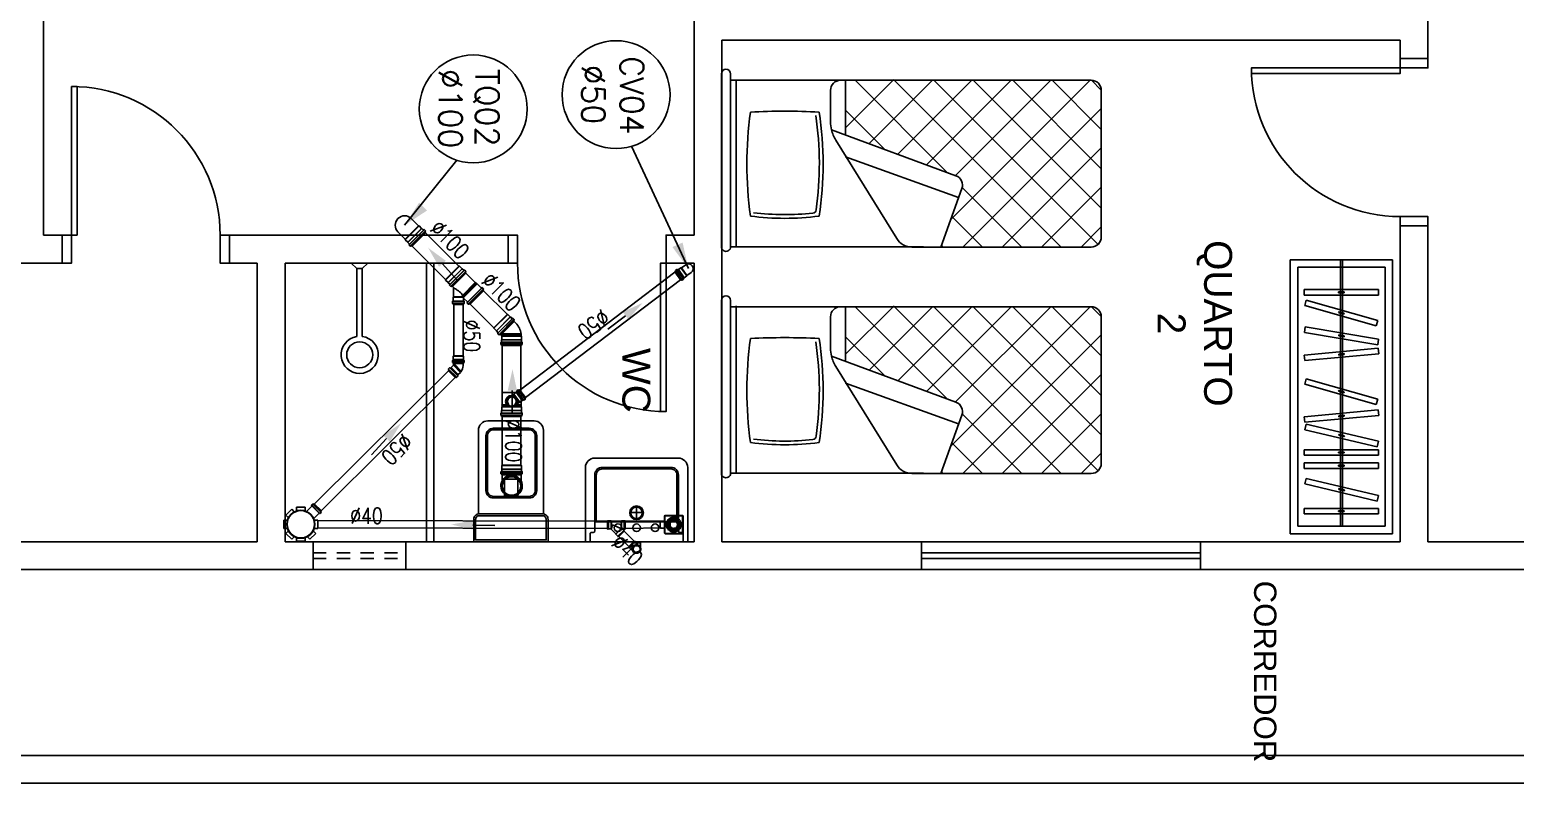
# Model space of a CAD drawing. Header units: millimetres. Extents: x 5512 to 5596, y 903 to 1082.
# Drawn here: x 5531.81 to 5545.88, y 1027.2 to 1034.34 of the extents above; entities that cross this region are included whole.
import ezdxf
from ezdxf.enums import TextEntityAlignment as Align

# ---------------------------------------------------------------- set-up
doc = ezdxf.new("R2010")
doc.units = ezdxf.units.MM
doc.linetypes.add('HIDDEN2', pattern=[0.1875, 0.125, -0.0625])
for name, color, linetype in [('0-COTAS', 8, 'Continuous'), ('A-PEN-C', 4, 'Continuous'), ('BANHO_COZINHA', 7, 'Continuous'), ('MOVEIS', 7, 'Continuous'), ('Texto-Tubos', 7, 'Continuous'), ('TigreCad', 3, 'Continuous'), ('Tinterno', 9, 'Continuous'), ('TUBOS_ESGOTO', 5, 'Continuous'), ('TUBULAÇÃO_ESGOTO', 5, 'Continuous')]:
    doc.layers.add(name, color=color, linetype=linetype)
doc.styles.add('CARIMBO_DADOS', font='arial.ttf', dxfattribs={"height": 0.1})
doc.styles.add('REG60', font='romans.shx', dxfattribs={"width": 0.8, "height": 0.15})
doc.styles.add('ROMANS', font='romans__.ttf', dxfattribs={"height": 0.1})

# ---------------------------------------------------------------- blocks, each defined once
blk = doc.blocks.new('CAMA_SLT')
at = {"layer": 'MOVEIS'}
for p, q in [((0.2584, 2.0448), (-0.4306, 1.3558)), ((0.0463, 2.0448), (-0.4306, 1.5679)), ((-0.378, 2.0448), (-0.4306, 1.9922)), ((-0.1659, 2.0448), (-0.4306, 1.7801)), ((0.4527, 2.0271), (-0.4306, 1.1437)), ((0.465, 1.301), (-0.2789, 2.0448)), ((0.465, 1.5131), (-0.0667, 2.0448)), ((0.465, 1.7252), (0.1454, 2.0448)), ((0.465, 1.9374), (0.3575, 2.0448)), ((0.3193, 1.2346), (-0.4306, 1.9845)), ((0.465, 1.8272), (-0.435, 0.9272)), ((0.0819, 1.2598), (-0.4306, 1.7724)), ((0.465, 1.615), (0.1466, 1.2967)), ((0.0247, 1.1049), (-0.4306, 1.5602)), ((0.465, 1.4029), (0.3027, 1.2406)), ((-0.0326, 0.95), (-0.4306, 1.3481)), ((0.0656, 1.2157), (-0.4306, 0.7194)), ((-0.0898, 0.7951), (-0.4306, 1.136)), ((0.465, 1.1908), (0.4584, 1.1842)), ((0.465, 0.6), (0.465, 1.0888)), ((-0.1753, 0.6684), (-0.4306, 0.9238)), ((-0.0588, 0.8792), (-0.2695, 0.6684)), ((-0.4306, 0.6415), (-0.4306, 0.0516)), ((0.465, 0.6), (0.465, 0.05)), ((-0.435, 0.08), (0.465, 0.08)), ((-0.465, 0.05), (0.465, 0.05)), ((-0.465, 0), (0.465, 0))]:
    blk.add_line(p, q, dxfattribs=at)
for points in [[(-0.1647, 0.5925), (0.083, 1.2627, -0.412246), (0.1525, 1.2949), (0.4667, 1.1812), (0.4667, 1.9909, 0.414214), (0.4127, 2.0448), (-0.3767, 2.0448, 0.414214), (-0.4306, 1.9909), (-0.4306, 0.6415, 0.414214), (-0.3767, 0.5875), (-0.208, 0.5875, 0.057677)], [(0.4667, 1.026), (0.4667, 1.1812), (0.1525, 1.2949, 0.412246), (0.083, 1.2627), (-0.1647, 0.5925, 0.081235), (-0.1082, 0.6159), (0.4208, 0.9436, 0.259638)]]:
    blk.add_lwpolyline(points, format="xyb", close=True, dxfattribs=at)
for points in [[(-0.0191, 0.6684), (0.2002, 1.2757)], [(-0.4306, 0.6684), (-0.1372, 0.6684)]]:
    blk.add_lwpolyline(points, dxfattribs=at)
for centre, radius, start, end in [((3.2532, 0.3412), 3.5176, 176.98842, 183.01158), ((0.0202, -1.2969), 1.8443, 81.27584, 98.72416), ((0.0202, -1.2969), 1.8243, 82.23291, 98.26343), ((0.264, 0.4908), 0.02, 6.4988, 82.23291), ((-1.0492, 0.3412), 1.3417, 352.80483, 6.4988), ((-1.0492, 0.3412), 1.3617, 352.19981, 7.80019), ((0.0202, 2.1852), 2.048, 262.1494, 277.8506), ((-0.465, 0.025), 0.025, 90, 270), ((0.465, 0.025), 0.025, 270, 90)]:
    blk.add_arc(centre, radius, start, end, dxfattribs=at)
blk = doc.blocks.new('ARMARIO')
at = {"layer": 'MOVEIS'}
for p, q in [((-0.27, -0.5231), (-0.27, 0.9509)), ((-0.27, 0.9509), (0.28, 0.9509)), ((-0.23, -0.4831), (-0.23, 0.9109)), ((-0.23, 0.9109), (0.24, 0.9109)), ((0, -0.5231), (0, 0.9109)), ((0.01, -0.5231), (0.01, 0.9109)), ((0.24, 0.9109), (0.24, -0.4831)), ((0.28, 0.9509), (0.28, -0.5231)), ((0.205, 0.8442), (-0.195, 0.8442)), ((-0.195, 0.8142), (-0.195, 0.8442)), ((0.205, 0.8142), (-0.195, 0.8142)), ((-0.01, 0.8317), (-0.01, 0.8267)), ((-0.01, 0.8317), (0.0199, 0.8317)), ((-0.01, 0.8267), (0.0199, 0.8267)), ((0.0199, 0.8267), (0.0199, 0.8317)), ((0.205, 0.8142), (0.205, 0.8442)), ((-0.1937, 0.7454), (-0.1868, 0.7746)), ((0.1956, 0.6535), (-0.1937, 0.7454)), ((0.2025, 0.6827), (-0.1868, 0.7746)), ((-0.0096, 0.7199), (-0.0107, 0.7151)), ((-0.0096, 0.7199), (0.0195, 0.7131)), ((-0.0107, 0.7151), (0.0183, 0.7082)), ((0.0183, 0.7082), (0.0195, 0.7131)), ((0.1956, 0.6535), (0.2025, 0.6827)), ((0.205, 0.5999), (-0.195, 0.5999)), ((-0.195, 0.5699), (-0.195, 0.5999)), ((0.205, 0.5699), (-0.195, 0.5699)), ((-0.01, 0.5874), (-0.01, 0.5824)), ((-0.01, 0.5874), (0.0199, 0.5874)), ((-0.01, 0.5824), (0.0199, 0.5824)), ((0.0199, 0.5824), (0.0199, 0.5874)), ((0.205, 0.5699), (0.205, 0.5999)), ((0.205, 0.5286), (-0.195, 0.5286)), ((-0.195, 0.4986), (-0.195, 0.5286)), ((0.205, 0.4986), (-0.195, 0.4986)), ((-0.1937, 0.4534), (-0.1868, 0.4826)), ((0.2025, 0.3907), (-0.1868, 0.4826)), ((-0.01, 0.5161), (-0.01, 0.5111)), ((-0.01, 0.5161), (0.0199, 0.5161)), ((-0.01, 0.5111), (0.0199, 0.5111)), ((0.0199, 0.5111), (0.0199, 0.5161)), ((0.205, 0.4986), (0.205, 0.5286)), ((0.1956, 0.3615), (-0.1937, 0.4534)), ((-0.0096, 0.4279), (-0.0107, 0.4231)), ((-0.0107, 0.4231), (0.0183, 0.4162)), ((-0.0096, 0.4279), (0.0195, 0.4211)), ((0.0183, 0.4162), (0.0195, 0.4211)), ((0.2025, 0.3508), (-0.1958, 0.3136)), ((0.2053, 0.321), (-0.193, 0.2837)), ((-0.0104, 0.3184), (0.0194, 0.3211)), ((0.0198, 0.3162), (0.0194, 0.3211)), ((0.1956, 0.3615), (0.2025, 0.3907)), ((0.2053, 0.321), (0.2025, 0.3508)), ((-0.193, 0.2837), (-0.1958, 0.3136)), ((-0.1909, 0.2258), (-0.1827, 0.2547)), ((0.2022, 0.1459), (-0.1827, 0.2547)), ((-0.0104, 0.3184), (-0.0099, 0.3134)), ((-0.0099, 0.3134), (0.0198, 0.3162)), ((0.1941, 0.1171), (-0.1909, 0.2258)), ((-0.0081, 0.1924), (-0.0094, 0.1875)), ((-0.0094, 0.1875), (0.0193, 0.1794)), ((-0.0081, 0.1924), (0.0207, 0.1842)), ((0.0193, 0.1794), (0.0207, 0.1842)), ((0.1941, 0.1171), (0.2022, 0.1459)), ((0.2025, 0.0189), (-0.1958, -0.0183)), ((0.2053, -0.0109), (0.2025, 0.0189)), ((-0.193, -0.0482), (-0.1958, -0.0183)), ((-0.1951, -0.0963), (-0.1902, -0.0667)), ((0.2053, -0.0109), (-0.193, -0.0482)), ((0.2043, -0.1328), (-0.1902, -0.0667)), ((-0.0104, -0.0135), (0.0194, -0.0107)), ((-0.0104, -0.0135), (-0.0099, -0.0185)), ((-0.0099, -0.0185), (0.0198, -0.0157)), ((0.0198, -0.0157), (0.0194, -0.0107)), ((0.1994, -0.1624), (-0.1951, -0.0963)), ((-0.0098, -0.1096), (-0.0106, -0.1145)), ((-0.0106, -0.1145), (0.0189, -0.1195)), ((-0.0098, -0.1096), (0.0197, -0.1145)), ((0.0189, -0.1195), (0.0197, -0.1145)), ((0.1994, -0.1624), (0.2043, -0.1328)), ((-0.1909, -0.1977), (-0.1827, -0.1688)), ((0.1941, -0.3064), (-0.1909, -0.1977)), ((0.2022, -0.2776), (-0.1827, -0.1688)), ((-0.0081, -0.2312), (-0.0094, -0.236)), ((-0.0094, -0.236), (0.0193, -0.2441)), ((-0.0081, -0.2312), (0.0207, -0.2393)), ((0.0193, -0.2441), (0.0207, -0.2393)), ((0.1941, -0.3064), (0.2022, -0.2776)), ((0.205, -0.3333), (-0.195, -0.3333)), ((-0.195, -0.3633), (-0.195, -0.3333)), ((0.205, -0.3633), (-0.195, -0.3633)), ((-0.01, -0.3458), (-0.01, -0.3508)), ((-0.01, -0.3458), (0.0199, -0.3458)), ((-0.01, -0.3508), (0.0199, -0.3508)), ((0.0199, -0.3508), (0.0199, -0.3458)), ((0.205, -0.3633), (0.205, -0.3333)), ((-0.27, -0.5231), (0.28, -0.5231)), ((-0.23, -0.4831), (0.24, -0.4831))]:
    blk.add_line(p, q, dxfattribs=at)
blk = doc.blocks.new('LAVATC1')
at = {"layer": 'BANHO_COZINHA'}
for p, q in [((0.225, -0.1076), (-0.225, -0.1076)), ((-0.0311, -0.1566), (0.0312, -0.1566)), ((-0.0004, -0.1857), (-0.0004, -0.125))]:
    blk.add_line(p, q, dxfattribs=at)
blk.add_lwpolyline([(0.275, 0), (-0.275, 0), (-0.275, -0.4, 0.414214), (-0.225, -0.45), (0.225, -0.45, 0.414214), (0.275, -0.4)], format="xyb", close=True, dxfattribs=at)
for points in [[(-0.25, 0), (-0.25, -0.0425, 0.414214), (-0.2425, -0.05), (-0.2325, -0.05, -0.414214), (-0.225, -0.0575), (-0.225, -0.36, 0.414214), (-0.185, -0.4), (0.185, -0.4, 0.414214), (0.225, -0.36), (0.225, -0.0575, -0.414214), (0.2325, -0.05), (0.2425, -0.05, 0.414214), (0.25, -0.0425), (0.25, 0)], [(-0.2167, -0.1076), (-0.2167, -0.36, 0.414214), (-0.185, -0.3917), (0.185, -0.3917, 0.414214), (0.2167, -0.36), (0.2167, -0.1076)]]:
    blk.add_lwpolyline(points, format="xyb", dxfattribs=at)
for centre, radius in [((-0.1, -0.075), 0.0204), ((0, -0.075), 0.0204), ((0.1, -0.075), 0.0204), ((0, -0.1556), 0.0367), ((0, -0.1556), 0.0309)]:
    blk.add_circle(centre, radius, dxfattribs=at)
blk = doc.blocks.new('VASOCX')
at = {"layer": 'BANHO_COZINHA'}
blk.add_lwpolyline([(-0.175, 0.15), (-0.175, 0.6, -0.414214), (-0.125, 0.65), (0.125, 0.65, -0.414214), (0.175, 0.6), (0.175, 0.1496)], format="xyb", dxfattribs=at)
for points in [[(0.1388, 0.2754, -0.414214), (0.0988, 0.2354), (-0.0948, 0.2354, -0.414214), (-0.1348, 0.2754), (-0.1348, 0.5704, -0.414214), (-0.0948, 0.6104), (0.0988, 0.6104, -0.414214), (0.1388, 0.5704)], [(0.1303, 0.2754, -0.414214), (0.0988, 0.2439), (-0.0948, 0.2439, -0.414214), (-0.1263, 0.2754), (-0.1263, 0.5704, -0.414214), (-0.0948, 0.6019), (0.0988, 0.6019, -0.414214), (0.1303, 0.5704)], [(-0.17, 0.15, 0.414214), (-0.2, 0.12), (-0.2, 0), (0.2, 0), (0.2, 0.12, 0.414214), (0.17, 0.15)], [(-0.17, 0.14, 0.414214), (-0.19, 0.12), (-0.19, 0.01), (0.19, 0.01), (0.19, 0.12, 0.414214), (0.17, 0.14)]]:
    blk.add_lwpolyline(points, format="xyb", close=True, dxfattribs=at)
blk.add_lwpolyline([(0.0363, 0.2439), (0.0363, 0.3375), (-0.0344, 0.3375), (-0.0344, 0.2439)], dxfattribs=at)
blk.add_arc((0.0009, 0.3215), 0.0388, 24.39508, 155.60492, dxfattribs=at)
blk = doc.blocks.new('CHUV')
at = {"layer": 'BANHO_COZINHA'}
for p, q in [((0, 0.045), (0, -0.045)), ((0.03, 0.015), (0, 0.045)), ((0.395, 0.015), (0.03, 0.015)), ((0.03, -0.015), (0.03, 0.015)), ((0, -0.045), (0.03, -0.015)), ((0.03, -0.015), (0.3953, -0.015))]:
    blk.add_line(p, q, dxfattribs=at)
blk.add_circle((0.494, 0.0009), 0.07, dxfattribs=at)
blk.add_arc((0.494, 0.0009), 0.1, 189.14559, 171.89103, dxfattribs=at)
blk = doc.blocks.new('j9n40d')
at = {"layer": 'TigreCad'}
for p, q in [((0, 20.6), (9.8, 20.6)), ((9.8, 20.6), (17.8, 20.6)), ((19, 21.8), (17.8, 20.6)), ((34, 21.8), (19, 21.8)), ((19, -21.8), (19, 21.8)), ((35, 22.8), (34, 21.8)), ((35, 22.8), (35, -22.8)), ((39, 22.8), (35, 22.8)), ((39, 22.8), (39, -22.8)), ((0, -20.6), (9.8, -20.6)), ((9.8, -20.6), (17.8, -20.6)), ((19, -21.8), (17.8, -20.6)), ((34, -21.8), (19, -21.8)), ((35, -22.8), (34, -21.8)), ((39, -22.8), (35, -22.8))]:
    blk.add_line(p, q, dxfattribs=at)
for radius, start, end in [(22.8, 64.62318, 295.37682), (20.6, 90, 270)]:
    blk.add_arc((0, 0), radius, start, end, dxfattribs=at)
at = {"layer": 'Tinterno'}
for p, q in [((17.8, 20.6), (17.8, -20.6)), ((34, 21.8), (34, -21.8))]:
    blk.add_line(p, q, dxfattribs=at)
blk.add_arc((0, 0), 21.8, 70.90091, 289.09909, dxfattribs=at)
blk = doc.blocks.new('j9n40s')
at = {"layer": 'TigreCad'}
for p, q in [((9.8, 20.6), (17.8, 20.6)), ((19, 21.8), (17.8, 20.6)), ((17.8, 20.6), (17.8, 14.3)), ((19, 12.6), (19, 21.8)), ((34, 21.8), (19, 21.8)), ((35, 22.8), (34, 21.8)), ((39, 22.8), (35, 22.8)), ((35, 22.8), (35, -22.8)), ((39, 22.8), (39, -22.8)), ((9.8, -20.6), (17.8, -20.6)), ((17.8, -20.6), (17.8, -14.3)), ((19, -21.8), (17.8, -20.6)), ((19, -12.6), (19, -21.8)), ((34, -21.8), (19, -21.8)), ((35, -22.8), (34, -21.8)), ((39, -22.8), (35, -22.8))]:
    blk.add_line(p, q, dxfattribs=at)
for radius in [22.8, 20]:
    blk.add_circle((0, 0), radius, dxfattribs=at)
at = {"layer": 'Tinterno'}
blk.add_line((34, 21.8), (34, -21.8), dxfattribs=at)
blk.add_circle((0, 0), 18.8, dxfattribs=at)
blk = doc.blocks.new('j4n100p')
at = {"layer": 'TigreCad'}
for p, q in [((-48.8, 23.1), (-58.1, 13.7)), ((9.8, 50.8), (9.9, 52.3)), ((9.8, 50.8), (9.8, 0)), ((9.8, -54.2), (9.8, 0)), ((12.9, 52.3), (9.9, 52.3)), ((9.9, 52.3), (9.9, 0)), ((13, 50.8), (12.9, 52.3)), ((12.9, 52.3), (12.9, 0)), ((19.2, 50.8), (13, 50.8)), ((13, 50.8), (13, 0)), ((13, -56), (13, 0)), ((21.4, 53), (19.2, 50.8)), ((41.1, 53), (21.4, 53)), ((21.4, 53), (21.4, -53)), ((41.4, 53.2), (41.1, 53)), ((41.1, 53), (41.1, -53)), ((53.5, 53.2), (41.4, 53.2)), ((41.4, 53.2), (41.4, -53.3)), ((54.7, 56.7), (54.5, 54.2)), ((65.1, 57.7), (55.7, 57.7)), ((55.7, 56.7), (55.7, -56.6)), ((65.1, 56.7), (65.1, -56.6)), ((66.1, 56.9), (66.9, 54)), ((72.3, 53.2), (67.9, 53.2)), ((72.3, 53.2), (72.3, -53.3)), ((19.1, -52.8), (13.7, -58.1)), ((21.4, -53), (21.2, -52.8)), ((41.1, -53), (21.4, -53)), ((41.4, -53.3), (41.1, -53)), ((53.5, -53.3), (41.4, -53.3)), ((54.7, -56.7), (54.5, -54.2)), ((65.1, -57.6), (55.7, -57.6)), ((66.1, -56.9), (66.9, -54)), ((72.3, -53.3), (67.9, -53.3))]:
    blk.add_line(p, q, dxfattribs=at)
for centre, radius, start, end in [((20.1, -45.8), 97.2, 96.09869, 135), ((53.5, 54.2), 1, 270, 355), ((55.7, 56.7), 1, 90, 175), ((65.1, 56.7), 1, 15, 90), ((67.9, 54.2), 1, 195, 270), ((20.1, -53.8), 1.5, 45, 135), ((53.5, -54.2), 1, 5, 90), ((55.7, -56.6), 1, 185, 270), ((65.1, -56.6), 1, 270, 345), ((67.9, -54.2), 1, 90, 165)]:
    blk.add_arc(centre, radius, start, end, dxfattribs=at)
at = {"layer": 'Tinterno'}
for p, q in [((13.7, -58.1), (-58.1, 13.7)), ((9.9, -54.3), (9.9, 0)), ((12.9, -53.3), (12.9, 0)), ((19.2, 50.8), (19.2, -52.7)), ((54.4, 53.2), (54.4, -53.3)), ((67.1, 53.2), (67.1, -53.3))]:
    blk.add_line(p, q, dxfattribs=at)
blk = doc.blocks.new('26277469p')
at = {"layer": 'TigreCad'}
for p, q in [((78, 50.8), (6, 50.8)), ((78, 50.8), (78.1, 52.3)), ((78, -46.9), (78, 50.8)), ((78.1, -46.9), (78.1, 52.3)), ((81.1, 52.3), (78.1, 52.3)), ((81.1, -47.9), (81.1, 52.3)), ((81.2, 50.8), (81.1, 52.3)), ((81.2, -48), (81.2, 50.8)), ((87.4, 50.8), (81.2, 50.8)), ((89.8, 53.2), (87.4, 50.8)), ((89.8, -51.8), (89.8, 53.2)), ((121.7, 53.2), (89.8, 53.2)), ((122.9, 56.7), (122.7, 54.2)), ((133.3, 57.6), (123.9, 57.6)), ((123.9, 56.6), (123.9, -56.7)), ((133.3, 56.6), (133.3, -56.7)), ((134.3, 56.9), (135.1, 54)), ((140.5, 53.2), (136.1, 53.2)), ((140.5, 53.2), (140.5, -53.3)), ((14.9, -50.8), (6, -50.8)), ((49.6, -85.4), (14.9, -50.8)), ((49.6, -88.3), (87.3, -50.5)), ((106.9, -63.4), (63.4, -106.9)), ((113.6, -70.1), (70.1, -113.6)), ((116.2, -77.5), (77.5, -116.2)), ((103.4, -64.8), (93.6, -55)), ((121.7, -53.3), (94.3, -53.3)), ((106.8, -63.1), (104.8, -64.8)), ((114.4, -69.4), (108.2, -63.2)), ((114.5, -70.6), (113, -73.3)), ((116.2, -77.5), (113.1, -74.5)), ((122.9, -56.7), (122.7, -54.2)), ((133.3, -57.7), (123.9, -57.7)), ((134.3, -56.9), (135.1, -54)), ((140.5, -53.3), (136.1, -53.3)), ((49.6, -88.3), (49.6, -85.4)), ((64.8, -103.4), (49.6, -88.3)), ((63.1, -106.8), (64.8, -104.8)), ((69.4, -114.4), (63.2, -108.2)), ((70.6, -114.5), (73.3, -113)), ((77.5, -116.2), (74.5, -113.1))]:
    blk.add_line(p, q, dxfattribs=at)
blk.add_lwpolyline([(15.8, -51.2, -0.013476), (38.9, -47.1, -0.106485), (67.2, -44.2, -0.09207), (93.5, -53.8, -0.112954)], format="xyb", dxfattribs=at)
for centre, start, end in [((121.7, 54.2), 270, 355), ((123.9, 56.6), 90, 175), ((133.3, 56.6), 15, 90), ((136.1, 54.2), 195, 270), ((14.9, -51.8), 34.26819, 90), ((94.3, -54.3), 90, 225), ((104.1, -64.1), 225, 310), ((107.4, -63.9), 45, 130), ((113.8, -73.8), 150, 225), ((113.6, -70.1), 330, 45), ((121.7, -54.3), 5, 90), ((123.9, -56.7), 185, 270), ((133.3, -56.7), 270, 345), ((136.1, -54.3), 90, 165), ((63.9, -107.4), 140, 225), ((64.1, -104.1), 320, 45), ((70.1, -113.6), 225, 300), ((73.8, -113.8), 45, 120)]:
    blk.add_arc(centre, 1, start, end, dxfattribs=at)
at = {"layer": 'Tinterno'}
for p, q in [((6, 50.8), (6, -50.8)), ((87.4, -50.6), (87.4, 50.8)), ((122.6, 53.2), (122.6, -53.3)), ((135.3, 53.2), (135.3, -53.3)), ((85.3, -49.6), (49.6, -85.4)), ((104.1, -65.4), (65.4, -104.1)), ((112.6, -73.9), (73.9, -112.6))]:
    blk.add_line(p, q, dxfattribs=at)
blk = doc.blocks.new('j4n50p')
at = {"layer": 'TigreCad'}
for p, q in [((-23.7, 12.2), (-32.5, 3.4)), ((3.3, 25.3), (3.4, 26.8)), ((6.3, 26.8), (3.4, 26.8)), ((3.4, 26.8), (3.4, -29.6)), ((6.5, 25.3), (6.3, 26.8)), ((6.3, 26.8), (6.3, -26.7)), ((9.1, 25.3), (6.5, 25.3)), ((10.9, 27.1), (9.1, 25.3)), ((27.7, 27.1), (10.9, 27.1)), ((10.9, 27.1), (10.9, -27.2)), ((27.9, 27.3), (27.7, 27.1)), ((32.5, 27.3), (27.9, 27.3)), ((33.8, 30.9), (33.5, 28.3)), ((34, 30.8), (34, -30.8)), ((43.5, 31.8), (34.8, 31.8)), ((43.5, 30.8), (43.5, -30.8)), ((44.5, 31.1), (45.3, 28.1)), ((50.6, 27.3), (46.2, 27.3)), ((50.6, 27.3), (50.6, -27.4)), ((3.4, -29.6), (3.3, -32.4)), ((6.3, -26.7), (3.4, -29.6)), ((9.1, -26.8), (3.4, -32.5)), ((6.3, -26.7), (6.5, -29.4)), ((10.9, -27.2), (10.5, -26.8)), ((27.7, -27.2), (10.9, -27.2)), ((27.9, -27.4), (27.7, -27.2)), ((32.5, -27.4), (27.9, -27.4)), ((33.8, -30.9), (33.5, -28.3)), ((43.5, -31.8), (34.8, -31.8)), ((44.5, -31.1), (45.3, -28.1)), ((50.6, -27.4), (46.2, -27.4))]:
    blk.add_line(p, q, dxfattribs=at)
for centre, radius, start, end in [((9.5, -21.6), 47.3, 97.60229, 134.55576), ((32.5, 28.3), 1, 270, 355), ((34.8, 30.8), 1, 90, 175), ((43.5, 30.8), 1, 15, 90), ((46.2, 28.3), 1, 195, 270), ((9.8, -27.5), 1, 45, 135), ((32.5, -28.4), 1, 5, 90), ((34.8, -30.8), 1, 185, 270), ((43.5, -30.8), 1, 270, 345), ((46.2, -28.4), 1, 90, 165)]:
    blk.add_arc(centre, radius, start, end, dxfattribs=at)
at = {"layer": 'Tinterno'}
for p, q in [((3.4, -32.5), (-32.5, 3.4)), ((3.3, 25.3), (3.3, -32.4)), ((6.5, 25.3), (6.5, -29.4)), ((9.1, 25.3), (9.1, -26.8)), ((27.7, 27.1), (27.7, -27.2)), ((27.9, 27.3), (27.9, -27.4)), ((33.5, 27.3), (33.5, -27.4)), ((45.5, 27.3), (45.5, -27.4))]:
    blk.add_line(p, q, dxfattribs=at)
blk = doc.blocks.new('11031030p')
at = {"layer": 'TigreCad'}
for p, q in [((0, -53.3), (0, 53.2)), ((0, 53.2), (4.4, 53.2)), ((6.2, 56.9), (5.4, 54)), ((7.2, 57.6), (16.6, 57.6)), ((7.2, -56.7), (7.2, 56.6)), ((16.6, -56.7), (16.6, 56.6)), ((17.6, 56.7), (17.8, 54.2)), ((18.8, 53.2), (30.9, 53.2)), ((30.9, 53.2), (31.2, 53)), ((50.9, 53), (31.2, 53)), ((50.9, 53), (53.1, 50.8)), ((53.1, -50.8), (53.1, 50.8)), ((0, -53.3), (4.4, -53.3)), ((6.2, -56.9), (5.4, -54)), ((7.2, -57.7), (16.6, -57.7)), ((17.6, -56.7), (17.8, -54.2)), ((18.8, -53.3), (30.9, -53.3)), ((30.9, -53.3), (31.2, -53)), ((31.2, -53), (50.9, -53)), ((50.9, -53), (53.1, -50.8))]:
    blk.add_line(p, q, dxfattribs=at)
for centre, start, end in [((4.4, 54.2), 270, 345), ((7.2, 56.6), 90, 165), ((16.6, 56.6), 5, 90), ((18.8, 54.2), 185, 270), ((4.4, -54.2), 15, 90), ((7.2, -56.7), 195, 270), ((16.6, -56.7), 270, 355), ((18.8, -54.2), 90, 175)]:
    blk.add_arc(centre, 1, start, end, dxfattribs=at)
at = {"layer": 'Tinterno'}
for p, q in [((5.2, -53.3), (5.2, 53.2)), ((17.9, -53.3), (17.9, 53.2)), ((30.9, 53.2), (30.9, -53.3)), ((31.2, 53), (31.2, -53)), ((50.9, 53), (50.9, -53))]:
    blk.add_line(p, q, dxfattribs=at)
blk = doc.blocks.new('11030602p')
at = {"layer": 'TigreCad'}
for p, q in [((0, 27.3), (4.4, 27.3)), ((0, -27.3), (0, 27.3)), ((6.1, 31.1), (5.3, 28.1)), ((7.1, 31.8), (15.8, 31.8)), ((7.1, -30.8), (7.1, 30.8)), ((15.8, -30.8), (15.8, 30.8)), ((16.8, 30.9), (17.1, 28.3)), ((18.1, 27.3), (22.7, 27.3)), ((22.7, 27.3), (23, 27.1)), ((39.7, 27.1), (23, 27.1)), ((39.7, 27.1), (41.5, 25.3)), ((41.5, -25.4), (41.5, 25.3)), ((0, -27.3), (4.4, -27.3)), ((6.1, -31.1), (5.3, -28.1)), ((7.1, -31.8), (15.8, -31.8)), ((16.8, -30.9), (17.1, -28.3)), ((18.1, -27.3), (22.7, -27.3)), ((22.7, -27.3), (23, -27.1)), ((39.7, -27.1), (23, -27.1)), ((39.7, -27.1), (41.5, -25.4))]:
    blk.add_line(p, q, dxfattribs=at)
for centre, start, end in [((4.4, 28.4), 270, 345), ((7.1, 30.8), 90, 165), ((15.8, 30.8), 5, 90), ((18.1, 28.4), 185, 270), ((4.4, -28.3), 15, 90), ((7.1, -30.8), 195, 270), ((15.8, -30.8), 270, 355), ((18.1, -28.3), 90, 175)]:
    blk.add_arc(centre, 1, start, end, dxfattribs=at)
at = {"layer": 'Tinterno'}
for p, q in [((5.1, -27.3), (5.1, 27.3)), ((17.1, -27.3), (17.1, 27.3)), ((22.7, 27.3), (22.7, -27.3)), ((23, -27.1), (23, 27.1)), ((39.7, 27.1), (39.7, -27.1))]:
    blk.add_line(p, q, dxfattribs=at)
blk = doc.blocks.new('27150012p')
at = {"layer": 'TigreCad'}
for p, q in [((-80.6, 48.8), (-48.8, 80.6)), ((-48.8, 80.6), (-35.1, 66.9)), ((-22.5, 91.5), (-22.5, 72.1)), ((-22.5, 91.5), (22.5, 91.5)), ((22.5, 91.5), (22.5, 72.1)), ((48.8, 80.6), (35.1, 66.9)), ((48.8, 80.6), (80.6, 48.8)), ((-91.5, -22.5), (-91.5, 22.5)), ((-91.5, 22.5), (-72.1, 22.5)), ((-80.6, 48.8), (-66.9, 35.1)), ((80.6, 48.8), (66.9, 35.1)), ((111.4, 27.4), (70.4, 27.4)), ((112.7, 30.9), (112.4, 28.3)), ((122.4, 31.8), (113.7, 31.8)), ((113.7, 30.8), (113.7, -30.8)), ((122.4, 30.8), (122.4, -30.8)), ((123.4, 31.1), (124.2, 28.1)), ((129.5, 27.4), (125.1, 27.4)), ((129.5, 27.4), (129.5, -27.4)), ((-91.5, -22.5), (-72.1, -22.5)), ((-80.6, -48.8), (-66.9, -35.1)), ((-48.8, -80.6), (-80.6, -48.8)), ((-48.8, -80.6), (-35.1, -66.9)), ((-22.5, -91.5), (-22.5, -72.1)), ((22.5, -91.5), (22.5, -72.1)), ((48.8, -80.6), (35.1, -66.9)), ((80.6, -48.8), (48.8, -80.6)), ((80.6, -48.8), (66.9, -35.1)), ((111.4, -27.4), (70.4, -27.4)), ((112.7, -30.9), (112.4, -28.3)), ((122.4, -31.8), (113.7, -31.8)), ((123.4, -31.1), (124.2, -28.1)), ((129.5, -27.4), (125.1, -27.4)), ((22.5, -91.5), (-22.5, -91.5))]:
    blk.add_line(p, q, dxfattribs=at)
blk.add_circle((0, 0), 75.5, dxfattribs=at)
for centre, start, end in [((111.4, 28.4), 270, 355), ((113.7, 30.8), 90, 175), ((122.4, 30.8), 15, 90), ((125.1, 28.4), 195, 270), ((111.4, -28.4), 5, 90), ((113.7, -30.8), 185, 270), ((122.4, -30.8), 270, 345), ((125.1, -28.4), 90, 165)]:
    blk.add_arc(centre, 1, start, end, dxfattribs=at)
at = {"layer": 'Tinterno'}
for p, q in [((112.4, 27.4), (112.4, -27.4)), ((124.4, 27.4), (124.4, -27.4))]:
    blk.add_line(p, q, dxfattribs=at)
blk.add_circle((0, 0), 73.5, dxfattribs=at)
blk = doc.blocks.new('27710409p')
at = {"layer": 'TigreCad'}
for p, q in [((-27.1, 22.8), (-27.1, -22.8)), ((-27.1, 22.8), (-23.1, 22.8)), ((-23.1, 22.8), (-23.1, -22.8)), ((-23.1, 22.8), (-22.1, 21.8)), ((-22.1, 21.8), (-7.1, 21.8)), ((-7.1, 21.8), (-7.1, -20.7)), ((-7.1, 21.8), (-5.9, 20.6)), ((-5.9, 20.6), (47.2, 20.6)), ((48.4, 21.8), (47.2, 20.6)), ((48.4, 21.8), (48.4, -20)), ((63.4, 21.8), (48.4, 21.8)), ((64.4, 22.8), (63.4, 21.8)), ((64.4, 22.8), (64.4, -22.8)), ((68.4, 22.8), (64.4, 22.8)), ((68.4, 22.8), (68.4, -22.8)), ((-27.1, -22.8), (-23.1, -22.8)), ((-23.1, -22.8), (-22.1, -21.8)), ((-22.1, -21.8), (-8.2, -21.8)), ((-7.5, -21.9), (0, 0)), ((18.8, -47.9), (-6.7, -22.4)), ((54.1, -22.4), (0, 0)), ((18.8, -49.6), (48.4, -20)), ((18.8, -49.6), (18.8, -47.9)), ((29.4, -60.2), (18.8, -49.6)), ((29.4, -61.7), (61.7, -29.4)), ((29.4, -61.7), (29.4, -60.2)), ((32.2, -64.5), (29.4, -61.7)), ((32.2, -64.5), (64.5, -32.2)), ((60.2, -29.4), (54.3, -23.5)), ((63.4, -21.8), (55, -21.8)), ((61.7, -29.4), (60.2, -29.4)), ((64.5, -32.2), (61.7, -29.4)), ((64.4, -22.8), (63.4, -21.8)), ((68.4, -22.8), (64.4, -22.8))]:
    blk.add_line(p, q, dxfattribs=at)
for centre, radius, start, end in [((-8.2, -23.8), 2, 45, 90), ((55, -22.8), 1, 90, 225)]:
    blk.add_arc(centre, radius, start, end, dxfattribs=at)
at = {"layer": 'Tinterno'}
for p, q in [((-22.1, 21.8), (-22.1, -21.8)), ((-5.9, 20.6), (-5.9, -17.2)), ((47.2, 20.6), (47.2, -19.5)), ((63.4, 21.8), (63.4, -21.8)), ((18.8, -47.9), (47.2, -19.5)), ((29.4, -60.2), (60.2, -29.4))]:
    blk.add_line(p, q, dxfattribs=at)
blk = doc.blocks.new('27289207s')
at = {"linetype": 'Continuous'}
for p, q in [((-49.9, -44.9), (-49.9, 44.9)), ((-47.4, -43.9), (-47.4, 43.9)), ((44.9, 49.9), (-44.9, 49.9)), ((43.9, 47.4), (-43.9, 47.4)), ((-20, 1.2), (-39.9, 3.3)), ((-19.8, 2.9), (-39.7, 5)), ((-19.3, 5.4), (-38.3, 11.5)), ((-18.7, 7), (-37.8, 13.2)), ((-17.7, 9.3), (-35.1, 19.3)), ((-16.9, 10.7), (-34.2, 20.7)), ((-15.4, 12.7), (-30.3, 26.1)), ((-14.3, 14), (-29.2, 27.4)), ((-12.4, 15.7), (-24.2, 31.9)), ((-11.1, 16.7), (-22.8, 32.9)), ((-8.9, 17.9), (-17, 36.2)), ((-7.4, 18.6), (-15.5, 36.9)), ((-5, 19.4), (-9.1, 38.9)), ((-3.3, 19.7), (-7.5, 39.3)), ((-0.9, 20), (-0.9, 40)), ((0.8, 20), (0.8, 40)), ((3.3, 19.7), (7.5, 39.3)), ((5, 19.4), (9.1, 38.9)), ((7.4, 18.6), (15.5, 36.9)), ((8.9, 17.9), (17, 36.2)), ((11.1, 16.7), (22.8, 32.9)), ((12.4, 15.7), (24.2, 31.9)), ((14.3, 14), (29.2, 27.4)), ((15.4, 12.7), (30.3, 26.1)), ((16.9, 10.7), (34.2, 20.7)), ((17.7, 9.3), (35.1, 19.3)), ((18.7, 7), (37.8, 13.2)), ((19.3, 5.4), (38.3, 11.5)), ((19.8, 2.9), (39.7, 5)), ((20, 1.2), (39.9, 3.3)), ((47.4, -43.9), (47.4, 43.9)), ((49.9, -44.9), (49.9, 44.9)), ((44.9, -49.9), (-44.9, -49.9)), ((43.9, -47.4), (-43.9, -47.4)), ((-20, -1.2), (-39.9, -3.3)), ((-19.8, -2.9), (-39.7, -5)), ((-19.3, -5.4), (-38.3, -11.5)), ((-18.7, -7), (-37.8, -13.2)), ((-17.7, -9.3), (-35.1, -19.3)), ((-16.9, -10.7), (-34.2, -20.7)), ((-15.4, -12.7), (-30.3, -26.1)), ((-14.3, -14), (-29.2, -27.4)), ((-12.4, -15.7), (-24.2, -31.9)), ((-11.1, -16.7), (-22.8, -32.9)), ((-18.7, -59.9), (-19, -49.9)), ((-18.7, -60.4), (-18.7, -59.9)), ((-18.5, -70.9), (-18.7, -60.4)), ((-8.9, -17.9), (-17, -36.2)), ((-17, -72.4), (-16.5, -72.4)), ((-16.5, -72.4), (17, -72.4)), ((-7.4, -18.6), (-15.5, -36.9)), ((-5, -19.4), (-9.1, -38.9)), ((-3.3, -19.7), (-7.5, -39.3)), ((-0.9, -20), (-0.9, -40)), ((0.8, -20), (0.8, -40)), ((3.3, -19.7), (7.5, -39.3)), ((5, -19.4), (9.1, -38.9)), ((7.4, -18.6), (15.5, -36.9)), ((8.9, -17.9), (17, -36.2)), ((11.1, -16.7), (22.8, -32.9)), ((12.4, -15.7), (24.2, -31.9)), ((14.3, -14), (29.2, -27.4)), ((15.4, -12.7), (30.3, -26.1)), ((16.9, -10.7), (34.2, -20.7)), ((17.7, -9.3), (35.1, -19.3)), ((18.5, -70.9), (18.7, -59.9)), ((18.7, -7), (37.8, -13.2)), ((18.7, -59.9), (19, -49.9)), ((19.3, -5.4), (38.3, -11.5)), ((19.8, -2.9), (39.7, -5)), ((20, -1.2), (39.9, -3.3))]:
    blk.add_line(p, q, dxfattribs=at)
for centre, radius, start, end in [((-44.9, 44.9), 5, 90, 180), ((-43.9, 43.9), 3.5, 90, 180), ((0, 0), 40, 175.21763, 184.78237), ((0, 0), 40, 163.21763, 172.78238), ((0, 0), 39, 175.24885, 184.75115), ((0, 0), 39, 163.24889, 172.75118), ((0, 0), 40, 151.21766, 160.7824), ((0, 0), 39, 151.24887, 160.75116), ((0, 0), 40, 139.21756, 148.78231), ((0, 0), 39, 139.24886, 148.75116), ((0, 0), 40, 127.21764, 136.78239), ((0, 0), 39, 127.24895, 136.75125), ((0, 0), 40, 115.21763, 124.78237), ((0, 0), 39, 115.24887, 124.75116), ((0, 0), 21, 176.31975, 183.68025), ((0, 0), 21, 164.31978, 171.68029), ((0, 0), 20, 176.4358, 183.5642), ((0, 0), 20, 164.43575, 171.56414), ((0, 0), 21, 152.31969, 159.68019), ((0, 0), 20, 152.43584, 159.56423), ((0, 0), 21, 140.31989, 147.68039), ((0, 0), 20, 140.43579, 147.56418), ((0, 0), 40, 103.21763, 112.78237), ((0, 0), 39, 103.24891, 112.7512), ((0, 0), 21, 128.31968, 135.68018), ((0, 0), 20, 128.43579, 135.56418), ((0, 0), 21, 116.31973, 123.68023), ((0, 0), 20, 116.4359, 123.56429), ((0, 0), 21, 104.31966, 111.68016), ((0, 0), 40, 91.21759, 100.78234), ((0, 0), 20, 104.43591, 111.5643), ((0, 0), 39, 91.24879, 100.75109), ((0, 0), 21, 92.31977, 99.68027), ((0, 0), 20, 92.43585, 99.56424), ((0, 0), 40, 79.21765, 88.7824), ((0, 0), 39, 79.2489, 88.7512), ((0, 0), 21, 80.31973, 87.68023), ((0, 0), 20, 80.43576, 87.56415), ((0, 0), 20, 68.4357, 75.56409), ((0, 0), 21, 68.31977, 75.68027), ((0, 0), 39, 67.24882, 76.75112), ((0, 0), 20, 56.43583, 63.56422), ((0, 0), 40, 67.21765, 76.7824), ((0, 0), 21, 56.31988, 63.68038), ((0, 0), 20, 44.43566, 51.56405), ((0, 0), 21, 44.31982, 51.68032), ((0, 0), 20, 32.43582, 39.56421), ((0, 0), 21, 32.31978, 39.68028), ((0, 0), 39, 55.24884, 64.75113), ((0, 0), 40, 55.21763, 64.78237), ((0, 0), 20, 20.43577, 27.56416), ((0, 0), 21, 20.31961, 27.68012), ((0, 0), 20, 8.43586, 15.56425), ((0, 0), 20, 356.4358, 3.5642), ((0, 0), 21, 8.31971, 15.68022), ((0, 0), 21, 356.31975, 3.68025), ((0, 0), 39, 43.24881, 52.75111), ((0, 0), 40, 43.21767, 52.78242), ((0, 0), 39, 31.24891, 40.75121), ((0, 0), 40, 31.21762, 40.78237), ((0, 0), 39, 19.24884, 28.75113), ((0, 0), 40, 19.2176, 28.78234), ((0, 0), 39, 7.24882, 16.75111), ((0, 0), 40, 7.21762, 16.78237), ((0, 0), 39, 355.24885, 4.75115), ((0, 0), 40, 355.21763, 4.78237), ((43.9, 43.9), 3.5, 0, 90), ((44.9, 44.9), 5, 0, 90), ((-44.9, -44.9), 5, 180, 270), ((-43.9, -43.9), 3.5, 180, 270), ((0, 0), 40, 187.21764, 196.78239), ((0, 0), 39, 187.24882, 196.75111), ((0, 0), 40, 199.21761, 208.78236), ((0, 0), 39, 199.24884, 208.75113), ((0, 0), 40, 211.21768, 220.78243), ((0, 0), 39, 211.24883, 220.75112), ((0, 0), 40, 223.21761, 232.78235), ((0, 0), 39, 223.2488, 232.75109), ((0, 0), 40, 235.21762, 244.78237), ((0, 0), 39, 235.24885, 244.75115), ((0, 0), 21, 188.31976, 195.68026), ((0, 0), 20, 188.43586, 195.56425), ((0, 0), 21, 200.31981, 207.68031), ((0, 0), 20, 200.43577, 207.56416), ((-17, -70.9), 1.5, 180.91669, 270.00004), ((0, 0), 21, 212.31961, 219.68011), ((0, 0), 20, 212.43582, 219.56421), ((0, 0), 40, 247.21762, 256.78237), ((0, 0), 39, 247.24885, 256.75114), ((0, 0), 21, 224.31965, 231.68015), ((0, 0), 20, 224.43587, 231.56426), ((0, 0), 21, 236.31968, 243.68018), ((0, 0), 20, 236.43577, 243.56416), ((0, 0), 21, 248.3198, 255.6803), ((0, 0), 40, 259.21763, 268.78238), ((0, 0), 20, 248.43583, 255.56422), ((0, 0), 39, 259.24886, 268.75115), ((0, 0), 21, 260.31973, 267.68023), ((0, 0), 20, 260.4358, 267.5642), ((0, 0), 20, 272.4358, 279.5642), ((0, 0), 21, 272.31977, 279.68027), ((0, 0), 39, 271.24886, 280.75115), ((0, 0), 40, 271.21763, 280.78238), ((0, 0), 20, 284.43578, 291.56417), ((0, 0), 21, 284.31977, 291.68027), ((0, 0), 20, 296.43572, 303.56411), ((0, 0), 39, 283.24883, 292.75113), ((0, 0), 40, 283.21761, 292.78235), ((0, 0), 21, 296.31971, 303.68021), ((0, 0), 20, 308.4359, 315.56429), ((0, 0), 21, 308.31985, 315.68035), ((0, 0), 20, 320.43579, 327.56418), ((0, 0), 21, 320.31972, 327.68022), ((0, 0), 39, 295.24885, 304.75115), ((0, 0), 40, 295.21763, 304.78238), ((17, -70.9), 1.5, 270.00015, 359.0835), ((0, 0), 20, 332.43584, 339.56423), ((0, 0), 21, 332.31988, 339.68039), ((0, 0), 20, 344.43575, 351.56414), ((0, 0), 21, 344.31974, 351.68024), ((0, 0), 39, 307.24885, 316.75114), ((0, 0), 40, 307.21759, 316.78234), ((0, 0), 39, 319.2488, 328.7511), ((0, 0), 40, 319.21764, 328.78239), ((0, 0), 39, 331.24887, 340.75116), ((0, 0), 40, 331.21764, 340.78239), ((0, 0), 39, 343.24889, 352.75118), ((0, 0), 40, 343.21761, 352.78236), ((43.9, -43.9), 3.5, 270, 360), ((44.9, -44.9), 5, 270, 360)]:
    blk.add_arc(centre, radius, start, end, dxfattribs=at)
blk = doc.blocks.new('j9n100s')
at = {"layer": 'TigreCad'}
for p, q in [((27.3, 50.8), (60, 50.8)), ((27.3, -50.8), (60, -50.8))]:
    blk.add_line(p, q, dxfattribs=at)
blk.add_circle((0, 0), 53.2, dxfattribs=at)
for start, end in [(61.78498, 298.21502), (298.21502, 61.78498)]:
    blk.add_arc((0, 0), 57.7, start, end, dxfattribs=at)
at = {"layer": 'Tinterno'}
blk.add_line((60, -50.8), (60, 50.8), dxfattribs=at)
blk.add_circle((0, 0), 51, dxfattribs=at)
blk = doc.blocks.new('j9n100d')
at = {"layer": 'TigreCad'}
for p, q in [((54.9, 50.8), (0, 50.8)), ((57.1, 53), (54.9, 50.8)), ((57.1, 53), (57.1, -53)), ((76.8, 53), (57.1, 53)), ((77.1, 53.2), (76.8, 53)), ((89.2, 53.2), (77.1, 53.2)), ((77.1, 53.2), (77.1, -53.3)), ((90.4, 56.7), (90.2, 54.2)), ((100.8, 57.7), (91.4, 57.7)), ((91.4, 56.7), (91.4, -56.6)), ((100.8, 56.7), (100.8, -56.6)), ((101.8, 56.9), (102.6, 54)), ((108, 53.2), (103.6, 53.2)), ((108, 53.2), (108, -53.3)), ((54.9, -50.8), (0, -50.8)), ((57.1, -53), (54.9, -50.8)), ((76.8, -53), (57.1, -53)), ((77.1, -53.3), (76.8, -53)), ((89.2, -53.3), (77.1, -53.3)), ((90.4, -56.7), (90.2, -54.2)), ((100.8, -57.6), (91.4, -57.6)), ((101.8, -56.9), (102.6, -54)), ((108, -53.3), (103.6, -53.3))]:
    blk.add_line(p, q, dxfattribs=at)
for centre, radius, start, end in [((0, 0), 50.8, 90, 270), ((89.2, 54.2), 1, 270, 355), ((91.4, 56.7), 1, 90, 175), ((100.8, 56.7), 1, 15, 90), ((103.6, 54.2), 1, 195, 270), ((89.2, -54.2), 1, 5, 90), ((91.4, -56.6), 1, 185, 270), ((100.8, -56.6), 1, 270, 345), ((103.6, -54.2), 1, 90, 165)]:
    blk.add_arc(centre, radius, start, end, dxfattribs=at)
at = {"layer": 'Tinterno'}
for p, q in [((54.9, 50.8), (54.9, -50.8)), ((76.8, 53), (76.8, -53)), ((90.1, 53.2), (90.1, -53.3)), ((102.8, 53.2), (102.8, -53.3))]:
    blk.add_line(p, q, dxfattribs=at)
blk = doc.blocks.new('trn1050s')
at = {"layer": 'TigreCad'}
for p, q in [((-80.4, -53.3), (-80.4, 53.3)), ((-80.4, 53.3), (-76, 53.3)), ((-74.2, 56.9), (-75, 54)), ((-73.2, 57.7), (-63.8, 57.7)), ((-73.2, -56.6), (-73.2, 56.7)), ((-63.8, -56.6), (-63.8, 56.7)), ((-62.8, 56.7), (-62.6, 54.2)), ((-61.6, 53.3), (-49.5, 53.3)), ((-49.5, -53.3), (-49.5, 53.3)), ((-49.5, 53.3), (-49.2, 53)), ((-49.2, 53), (-29.5, 53)), ((-29.5, 53), (-29.5, 11.9)), ((-29.5, 53), (-27.3, 50.8)), ((-27.3, 50.8), (-21.1, 50.8)), ((-21.1, 50.8), (-21, 52.3)), ((-21, 52.3), (-21, 23.9)), ((-21, 52.3), (-18, 52.3)), ((-18, 52.3), (-18, 26.2)), ((-17.9, 50.8), (-18, 52.3)), ((-17.9, 50.8), (47.6, 50.8)), ((-80.4, -53.3), (-76, -53.3)), ((-74.2, -56.9), (-75, -54)), ((-73.2, -57.6), (-63.8, -57.6)), ((-62.8, -56.7), (-62.6, -54.2)), ((-61.6, -53.3), (-49.5, -53.3)), ((-49.5, -53.3), (-49.2, -53)), ((-49.2, -53), (-29.5, -53)), ((-29.5, -53), (-29.5, -11.9)), ((-29.5, -53), (-27.3, -50.8)), ((-27.3, -50.8), (-21.1, -50.8)), ((-21.1, -50.8), (-21, -52.3)), ((-21, -52.3), (-21, -23.9)), ((-21, -52.3), (-18, -52.3)), ((-18, -52.3), (-18, -26.2)), ((-17.9, -50.8), (-18, -52.3)), ((-17.9, -50.8), (47.6, -50.8))]:
    blk.add_line(p, q, dxfattribs=at)
for radius in [31.8, 25.6]:
    blk.add_circle((0, 0), radius, dxfattribs=at)
for centre, start, end in [((-76, 54.2), 270, 345), ((-73.2, 56.7), 90, 165), ((-63.8, 56.7), 5, 90), ((-61.6, 54.2), 185, 270), ((-76, -54.2), 15, 90), ((-73.2, -56.6), 195, 270), ((-63.8, -56.6), 270, 355), ((-61.6, -54.2), 90, 175)]:
    blk.add_arc(centre, 1, start, end, dxfattribs=at)
at = {"layer": 'Tinterno'}
for p, q in [((-75.2, -53.3), (-75.2, 53.3)), ((-62.5, -53.3), (-62.5, 53.3)), ((-49.2, -53), (-49.2, 53)), ((-27.3, 50.8), (-27.3, 16.3)), ((-21.1, 50.8), (-21.1, 23.8)), ((-17.9, 50.8), (-17.9, 26.3)), ((47.6, -50.8), (47.6, 50.8)), ((-27.3, -50.8), (-27.3, -16.3)), ((-21.1, -50.8), (-21.1, -23.8)), ((-17.9, -50.8), (-17.9, -26.3))]:
    blk.add_line(p, q, dxfattribs=at)
blk.add_circle((0, 0), 27.3, dxfattribs=at)
blk = doc.blocks.new('j9n50d')
at = {"layer": 'TigreCad'}
for p, q in [((28.5, 25.4), (0, 25.4)), ((30.3, 27.2), (28.5, 25.4)), ((30.3, -27.1), (30.3, 27.2)), ((47.1, 27.2), (30.3, 27.2)), ((47.3, 27.4), (47.1, 27.2)), ((47.1, -27.1), (47.1, 27.2)), ((51.9, 27.4), (47.3, 27.4)), ((53.2, 30.9), (52.9, 28.3)), ((53.4, 30.8), (53.4, -30.8)), ((62.9, 31.8), (54.2, 31.8)), ((62.9, 30.8), (62.9, -30.8)), ((63.9, 31.1), (64.7, 28.1)), ((70, 27.4), (65.6, 27.4)), ((70, 27.4), (70, -27.4)), ((28.5, -25.3), (0, -25.3)), ((30.3, -27.1), (28.5, -25.3)), ((47.1, -27.1), (30.3, -27.1)), ((47.3, -27.4), (47.1, -27.1)), ((51.9, -27.4), (47.3, -27.4)), ((53.2, -30.9), (52.9, -28.3)), ((62.9, -31.8), (54.2, -31.8)), ((63.9, -31.1), (64.7, -28.1)), ((70, -27.4), (65.6, -27.4))]:
    blk.add_line(p, q, dxfattribs=at)
for centre, radius, start, end in [((0, 0), 25.4, 90, 270), ((51.9, 28.4), 1, 270, 355), ((54.2, 30.8), 1, 90, 175), ((62.9, 30.8), 1, 15, 90), ((65.6, 28.4), 1, 195, 270), ((51.9, -28.4), 1, 5, 90), ((54.2, -30.8), 1, 185, 270), ((62.9, -30.8), 1, 270, 345), ((65.6, -28.4), 1, 90, 165)]:
    blk.add_arc(centre, radius, start, end, dxfattribs=at)
at = {"layer": 'Tinterno'}
for p, q in [((28.5, -25.3), (28.5, 25.4)), ((47.3, -27.4), (47.3, 27.4)), ((52.9, 27.4), (52.9, -27.4)), ((64.9, 27.4), (64.9, -27.4))]:
    blk.add_line(p, q, dxfattribs=at)

msp = doc.modelspace()

# ---------------------------------------------------------------- linework, layer by layer
at = {"layer": '0-COTAS'}
for p, q in [((5531.942, 1042.515), (5531.942, 1032.395)), ((5545.054, 1034.859), (5545.054, 1034.067)), ((5538.102, 1034.683), (5538.102, 1032.395)), ((5538.366, 1034.243), (5538.366, 1029.491)), ((5538.366, 1034.243), (5544.79, 1034.243)), ((5544.79, 1034.243), (5544.79, 1034.067)), ((5544.79, 1034.067), (5545.054, 1034.067)), ((5531.942, 1032.395), (5532.118, 1032.395)), ((5532.118, 1032.395), (5532.118, 1032.131)), ((5533.697, 1032.395), (5536.342, 1032.395)), ((5533.702, 1032.395), (5533.702, 1032.131)), ((5536.342, 1032.395), (5536.342, 1032.131)), ((5537.926, 1032.395), (5538.102, 1032.395)), ((5544.79, 1032.483), (5544.79, 1029.491)), ((5544.79, 1032.483), (5545.054, 1032.483)), ((5545.054, 1032.483), (5545.054, 1029.491)), ((5531.678, 1032.131), (5532.118, 1032.131)), ((5533.702, 1032.131), (5533.966, 1032.131)), ((5533.966, 1032.131), (5533.966, 1029.491)), ((5534.23, 1032.131), (5534.23, 1029.491)), ((5534.23, 1032.131), (5536.342, 1032.131)), ((5535.568, 1029.491), (5535.568, 1032.131)), ((5535.638, 1032.131), (5535.638, 1029.491)), ((5537.926, 1032.131), (5538.102, 1032.131)), ((5538.102, 1032.131), (5538.102, 1029.491)), ((5538.102, 1032.131), (5538.102, 1029.491)), ((5533.966, 1029.491), (5525.341, 1029.491)), ((5534.494, 1029.491), (5534.23, 1029.491)), ((5534.494, 1029.491), (5534.494, 1029.227)), ((5534.494, 1029.491), (5535.374, 1029.491)), ((5535.013, 1029.491), (5534.855, 1029.491)), ((5538.102, 1029.491), (5535.374, 1029.491)), ((5535.374, 1029.491), (5535.374, 1029.227)), ((5540.258, 1029.491), (5538.366, 1029.491)), ((5540.258, 1029.491), (5540.258, 1029.227)), ((5542.898, 1029.491), (5540.258, 1029.491)), ((5544.79, 1029.491), (5542.898, 1029.491)), ((5542.898, 1029.491), (5542.898, 1029.227)), ((5545.054, 1029.491), (5550.246, 1029.491)), ((5542.898, 1029.385), (5540.258, 1029.385)), ((5542.898, 1029.332), (5540.258, 1029.332)), ((5534.494, 1029.227), (5525.341, 1029.227)), ((5534.494, 1029.227), (5535.374, 1029.227)), ((5540.258, 1029.227), (5535.374, 1029.227)), ((5542.898, 1029.227), (5540.258, 1029.227)), ((5550.51, 1029.227), (5542.898, 1029.227)), ((5523.757, 1027.467), (5575.15, 1027.467)), ((5523.493, 1027.203), (5575.414, 1027.203))]:
    msp.add_line(p, q, dxfattribs=at)
at = {"layer": '0-COTAS', "linetype": 'HIDDEN2'}
for p, q in [((5534.494, 1029.385), (5535.374, 1029.385)), ((5534.494, 1029.332), (5535.374, 1029.332))]:
    msp.add_line(p, q, dxfattribs=at)
at = {"layer": '0-COTAS'}
for points in [[(5544.79, 1034.067), (5544.79, 1033.979), (5545.054, 1033.979), (5545.054, 1034.067)], [(5544.79, 1032.483), (5544.79, 1032.571), (5545.054, 1032.571), (5545.054, 1032.483)], [(5532.118, 1032.395), (5532.206, 1032.395), (5532.206, 1032.131), (5532.118, 1032.131)], [(5533.702, 1032.395), (5533.614, 1032.395), (5533.614, 1032.131), (5533.702, 1032.131)], [(5536.342, 1032.395), (5536.43, 1032.395), (5536.43, 1032.131), (5536.342, 1032.131)], [(5537.926, 1032.395), (5537.838, 1032.395), (5537.838, 1032.131), (5537.926, 1032.131)]]:
    msp.add_lwpolyline(points, dxfattribs=at)
for points in [[(5544.79, 1033.979), (5543.382, 1033.979), (5543.382, 1033.926), (5544.79, 1033.926)], [(5532.206, 1032.395), (5532.206, 1033.803), (5532.259, 1033.803), (5532.259, 1032.395)], [(5537.838, 1032.131), (5537.838, 1030.723), (5537.785, 1030.723), (5537.785, 1032.131)]]:
    msp.add_lwpolyline(points, close=True, dxfattribs=at)
for centre, start, end in [((5544.79, 1033.979), 180, 270), ((5532.206, 1032.395), 360, 90), ((5537.838, 1032.131), 180, 270)]:
    msp.add_arc(centre, 1.408, start, end, dxfattribs=at)
at = {"layer": 'A-PEN-C'}
for p, q in [((5538.049, 1032.078), (5537.511, 1033.237)), ((5535.361, 1032.489), (5535.855, 1033.105))]:
    msp.add_line(p, q, dxfattribs=at)
for centre in [(5537.364, 1033.726), (5536.011, 1033.591)]:
    msp.add_circle(centre, 0.511, dxfattribs=at)
for points in [[(5535.361, 1032.489), (5535.573, 1032.628), (5535.498, 1032.702)], [(5538.049, 1032.078), (5537.994, 1032.325), (5537.898, 1032.282)]]:
    msp.add_solid(points, dxfattribs=at)
at = {"layer": 'TigreCad'}
for p, q in [((5535.875, 1032.102), (5535.559, 1032.418)), ((5535.749, 1031.975), (5535.432, 1032.292)), ((5536.453, 1030.928), (5537.921, 1032.043)), ((5536.507, 1030.857), (5537.975, 1031.972)), ((5536.332, 1031.645), (5536.109, 1031.868)), ((5535.826, 1031.251), (5535.826, 1031.739)), ((5535.915, 1031.251), (5535.915, 1031.739)), ((5536.206, 1031.518), (5535.982, 1031.742)), ((5536.285, 1030.903), (5536.285, 1031.349)), ((5536.463, 1030.903), (5536.463, 1031.349)), ((5534.508, 1029.849), (5535.776, 1031.11)), ((5534.571, 1029.785), (5535.839, 1031.047)), ((5536.285, 1030.218), (5536.285, 1030.678)), ((5536.463, 1030.218), (5536.463, 1030.678)), ((5537.282, 1029.685), (5534.539, 1029.691)), ((5537.282, 1029.615), (5534.539, 1029.621)), ((5537.534, 1029.496), (5537.44, 1029.59)), ((5537.803, 1029.686), (5537.45, 1029.685)), ((5537.795, 1029.621), (5537.45, 1029.615)), ((5537.484, 1029.446), (5537.39, 1029.54))]:
    msp.add_line(p, q, dxfattribs=at)
at = {"layer": 'TUBOS_ESGOTO'}
for p, q in [((5535.719, 1032.123), (5535.86, 1031.968)), ((5537.454, 1031.632), (5537.287, 1031.505)), ((5536.381, 1030.923), (5536.381, 1030.713)), ((5535.19, 1030.468), (5535.047, 1030.315)), ((5536.007, 1029.649), (5536.217, 1029.644))]:
    msp.add_line(p, q, dxfattribs=at)
msp.add_circle((5536.374, 1030.019), 0.088, dxfattribs=at)
at = {"layer": 'TUBULAÇÃO_ESGOTO'}
for points in [[(5535.584, 1032.275), (5535.752, 1032.152), (5535.687, 1032.095)], [(5537.616, 1031.754), (5537.48, 1031.598), (5537.428, 1031.667)], [(5536.383, 1031.126), (5536.425, 1030.923), (5536.338, 1030.923)], [(5535.329, 1030.615), (5535.221, 1030.439), (5535.159, 1030.498)], [(5535.804, 1029.654), (5536.008, 1029.692), (5536.006, 1029.606)]]:
    msp.add_solid(points, dxfattribs=at)

# ---------------------------------------------------------------- block references
at = {"layer": '0-COTAS', "xscale": 1.76, "yscale": 1.76, "zscale": 1.76}
for name, p, rotation in [('CAMA_SLT', (5538.361, 1033.104), 270), ('CHUV', (5534.934, 1032.131), 270), ('ARMARIO', (5544.243, 1031.24), 180), ('CAMA_SLT', (5538.361, 1030.959), 270), ('LAVATC1', (5537.558, 1029.491), 180)]:
    msp.add_blockref(name, p, dxfattribs=dict(at, rotation=rotation))
msp.add_blockref('VASOCX', (5536.368, 1029.491), dxfattribs=at)
at = {"layer": 'TigreCad', "yscale": 0.00176, "zscale": 0.00176}
for name, p, xscale, rotation in [('j9n100d', (5535.361, 1032.489), 0.001760000000000001, 315), ('j9n50d', (5538.049, 1032.078), 0.00176, 215.0563951692227), ('26277469p', (5535.87, 1031.98), 0.001760000000000001, 315), ('j4n100p', (5536.374, 1031.476), 0.00176, 270), ('j4n50p', (5535.87, 1031.142), 0.00176, 225.0000000005426), ('trn1050s', (5536.374, 1030.82), 0.00176, 89.99999999999999), ('j9n50d', (5536.381, 1030.818), 0.00176, 37.20470357209283), ('j9n100s', (5536.374, 1030.019), 0.00176, 89.9999999999882), ('27150012p', (5534.378, 1029.656), 0.001760000000000001, 45.0000000004933), ('27289207s', (5537.91, 1029.653), 0.00176, 270), ('j9n40s', (5537.558, 1029.422), 0.00176, 135.0000000003055), ('j9n40d', (5537.558, 1029.422), 0.00176, 89.99999999999999)]:
    msp.add_blockref(name, p, dxfattribs=dict(at, xscale=xscale, rotation=rotation))
at = {"layer": 'TigreCad', "xscale": 0.00176, "yscale": 0.00176, "zscale": 0.00176}
msp.add_blockref('27710409p', (5537.33, 1029.65), dxfattribs=at)
at = {"layer": 'TUBOS_ESGOTO', "xscale": 0.00176, "yscale": 0.00176, "zscale": 0.00176}
for name, p, rotation in [('11031030p', (5535.878, 1031.972), 134.9999999999251), ('11031030p', (5536.335, 1031.515), 134.9999999999604), ('11030602p', (5535.87, 1031.178), 89.99999999999999), ('11031030p', (5536.374, 1030.124), 89.99999999999999)]:
    msp.add_blockref(name, p, dxfattribs=dict(at, rotation=rotation))

# ---------------------------------------------------------------- texts
at = {"layer": '0-COTAS', "color": 230, "attachment_point": 5, "rotation": 270, "style": 'CARIMBO_DADOS'}
for s, width, insert, char_height in [('QUARTO 2', 1.43702, (5542.846, 1031.559), 0.264), ('WC ', 2.48597, (5537.554, 1031.019), 0.264), ('CORREDOR', 0.84921, (5543.511, 1028.262), 0.2112)]:
    msp.add_mtext_dynamic_manual_height_columns(s, width=width, gutter_width=0.5, heights=[0], dxfattribs=dict(at, insert=insert, char_height=char_height))
at = {"layer": 'A-PEN-C', "style": 'ROMANS'}
for s, p in [('%%C100', (5535.686, 1033.593)), ('TQ02', (5536.034, 1033.603)), ('%%C50', (5537.039, 1033.727)), ('CV04', (5537.404, 1033.719))]:
    msp.add_text(s, height=0.2194, rotation=270, dxfattribs=at).set_placement(p, align=Align.CENTER)
at = {"layer": 'Texto-Tubos', "style": 'REG60', "width": 0.8}
for s, rotation, p in [('%%C100', 315, (5535.736, 1032.299)), ('%%C100', 315, (5536.223, 1031.804)), ('%%C50', 217.2047, (5537.107, 1031.607)), ('%%C50', 270, (5535.922, 1031.44)), ('%%C100', 270, (5536.318, 1030.448)), ('%%C50', 224.8537, (5535.237, 1030.417)), ('%%C40', 359.8812, (5535, 1029.662)), ('%%C40', 315, (5537.417, 1029.357))]:
    msp.add_text(s, height=0.15, rotation=rotation, dxfattribs=at).set_placement(p, align=Align.CENTER)

doc.saveas('drawing.dxf')
